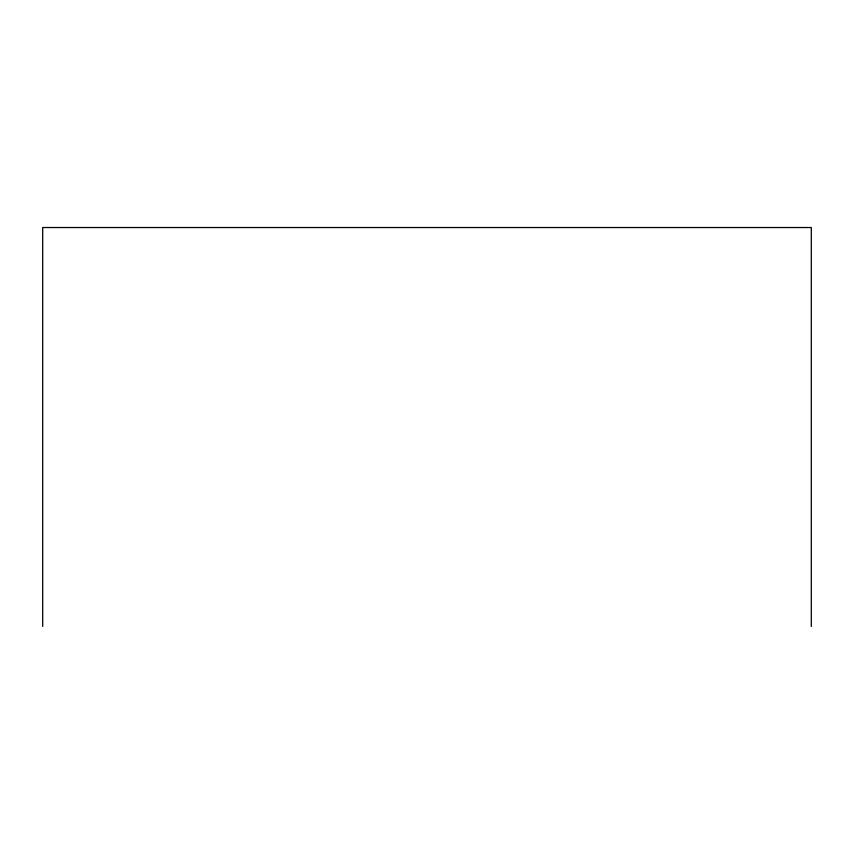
<?xml version="1.0" encoding="UTF-8"?>
<svg xmlns="http://www.w3.org/2000/svg" width="854" height="854" viewBox="0 0 854 854"><rect width="100%" height="100%" fill="white"/><g stroke="black" fill="none" stroke-linecap="round" stroke-linejoin="round"><path stroke-width="1.28" d="M811.3 626.473L811.3 227.527L42.7 227.527L42.7 626.473"/></g></svg>
